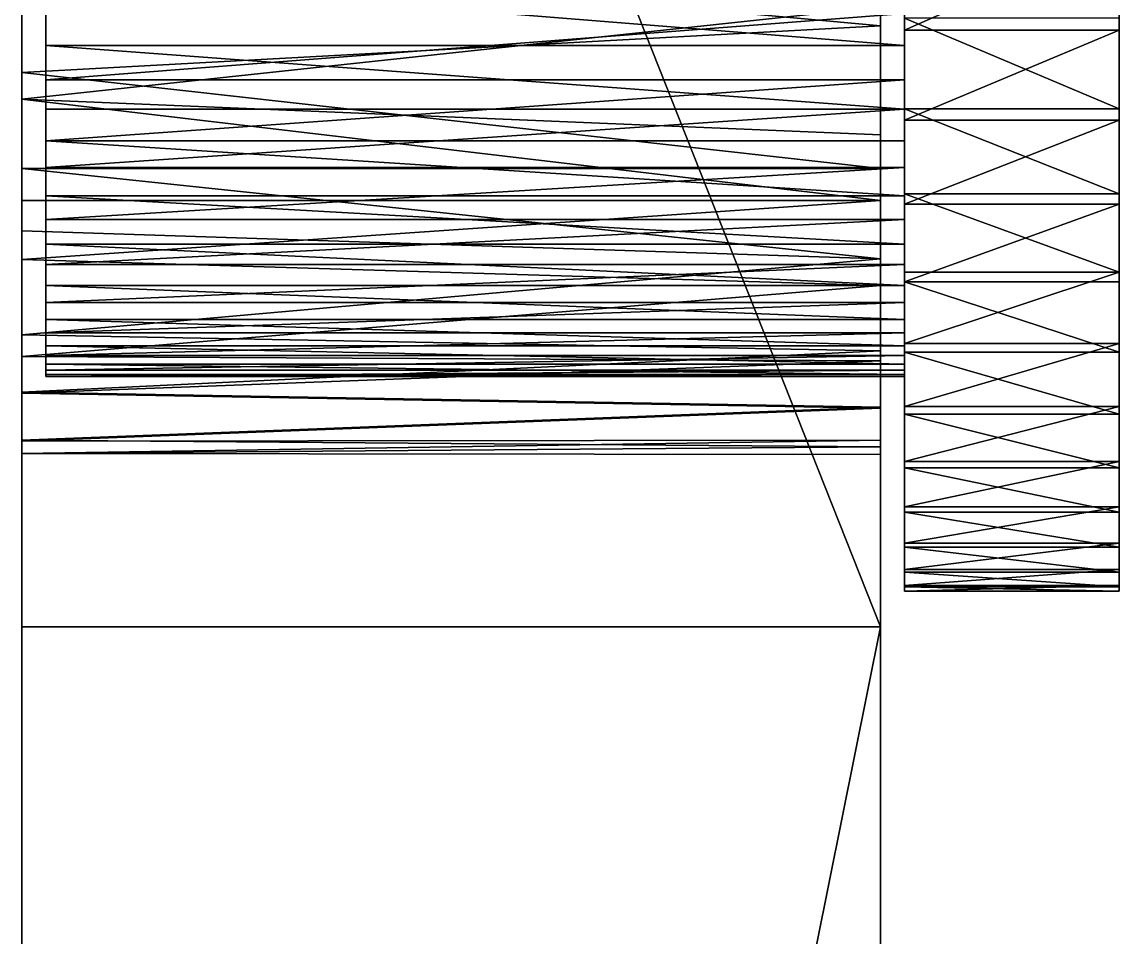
# Model space of a CAD drawing. Header units: inches. Extents: x 62 to 1153, y 3 to 780.
# Drawn here: x 66.66 to 71.77, y 21.62 to 25.88 of the extents above; entities that cross this region are included whole.
import ezdxf

# ---------------------------------------------------------------- set-up
doc = ezdxf.new("R2010")
doc.units = ezdxf.units.IN
doc.header["$MEASUREMENT"] = 0
doc.layers.add('Axel_Cap', color=5, linetype='Continuous')
doc.layers.add('Base', color=3, linetype='Continuous')

msp = doc.modelspace()

# ---------------------------------------------------------------- linework, layer by layer
at = {"layer": 'Axel_Cap'}
for points in [[(70.7745, 25.8438, -22.1781), (70.7745, 25.9207, -21.0505), (70.7745, 26.2861, -22.3907)], [(70.7745, 25.8438, -22.1781), (71.7745, 26.2861, -22.3907), (71.7745, 25.8438, -22.1781)], [(71.7745, 26.2861, -22.3907), (70.7745, 25.8438, -22.1781), (70.7745, 26.2861, -22.3907)], [(71.7745, 26.0789, -19.9336), (71.7745, 25.8438, -22.1781), (71.7745, 26.2861, -22.3907)], [(66.7745, 25.9207, -21.0505), (66.7745, 25.7727, -14.6265), (66.7745, 26.094, -14.401)], [(66.7745, 26.094, -14.401), (70.7745, 25.7727, -14.6265), (70.7745, 26.094, -14.401)], [(70.7745, 25.7727, -14.6265), (66.7745, 26.094, -14.401), (66.7745, 25.7727, -14.6265)], [(70.7745, 25.7727, -14.6265), (70.7745, 25.9, -13.3591), (70.7745, 26.094, -14.401)], [(71.7745, 25.9, -13.3591), (71.7745, 25.8438, -22.1781), (71.7745, 26.0789, -19.9336)], [(66.7745, 25.6116, -20.8085), (70.7745, 25.9207, -21.0505), (70.7745, 25.6116, -20.8085)], [(70.7745, 25.9207, -21.0505), (66.7745, 25.6116, -20.8085), (66.7745, 25.9207, -21.0505)], [(66.7745, 25.6116, -20.8085), (66.7745, 25.7727, -14.6265), (66.7745, 25.9207, -21.0505)], [(70.7745, 25.8438, -22.1781), (70.7745, 25.6116, -20.8085), (70.7745, 25.9207, -21.0505)], [(70.7745, 25.9, -13.3591), (71.7745, 25.4776, -13.6086), (71.7745, 25.9, -13.3591)], [(71.7745, 25.4776, -13.6086), (70.7745, 25.9, -13.3591), (70.7745, 25.4776, -13.6086)], [(70.7745, 25.7727, -14.6265), (70.7745, 25.4776, -13.6086), (70.7745, 25.9, -13.3591)], [(71.7745, 25.4776, -13.6086), (71.7745, 25.8438, -22.1781), (71.7745, 25.9, -13.3591)], [(70.7745, 25.4246, -21.9232), (70.7745, 25.6116, -20.8085), (70.7745, 25.8438, -22.1781)], [(70.7745, 25.4246, -21.9232), (71.7745, 25.8438, -22.1781), (71.7745, 25.4246, -21.9232)], [(71.7745, 25.8438, -22.1781), (70.7745, 25.4246, -21.9232), (70.7745, 25.8438, -22.1781)], [(71.7745, 25.4776, -13.6086), (71.7745, 25.4246, -21.9232), (71.7745, 25.8438, -22.1781)], [(66.7745, 25.6116, -20.8085), (66.7745, 25.4751, -14.8825), (66.7745, 25.7727, -14.6265)], [(66.7745, 25.7727, -14.6265), (70.7745, 25.4751, -14.8825), (70.7745, 25.7727, -14.6265)], [(70.7745, 25.4751, -14.8825), (66.7745, 25.7727, -14.6265), (66.7745, 25.4751, -14.8825)], [(70.7745, 25.4751, -14.8825), (70.7745, 25.4776, -13.6086), (70.7745, 25.7727, -14.6265)], [(66.7745, 25.3277, -20.5374), (70.7745, 25.6116, -20.8085), (70.7745, 25.3277, -20.5374)], [(70.7745, 25.6116, -20.8085), (66.7745, 25.3277, -20.5374), (66.7745, 25.6116, -20.8085)], [(66.7745, 25.3277, -20.5374), (66.7745, 25.4751, -14.8825), (66.7745, 25.6116, -20.8085)], [(70.7745, 25.4246, -21.9232), (70.7745, 25.3277, -20.5374), (70.7745, 25.6116, -20.8085)], [(66.7745, 25.204, -15.1663), (70.7745, 25.4751, -14.8825), (66.7745, 25.4751, -14.8825)], [(70.7745, 25.4751, -14.8825), (66.7745, 25.204, -15.1663), (70.7745, 25.204, -15.1663)], [(66.7745, 25.3277, -20.5374), (66.7745, 25.204, -15.1663), (66.7745, 25.4751, -14.8825)], [(70.7745, 25.4776, -13.6086), (71.7745, 25.0816, -13.8984), (71.7745, 25.4776, -13.6086)], [(71.7745, 25.0816, -13.8984), (70.7745, 25.4776, -13.6086), (70.7745, 25.0816, -13.8984)], [(70.7745, 25.204, -15.1663), (70.7745, 25.0816, -13.8984), (70.7745, 25.4776, -13.6086)], [(70.7745, 25.204, -15.1663), (70.7745, 25.4776, -13.6086), (70.7745, 25.4751, -14.8825)], [(71.7745, 25.0816, -13.8984), (71.7745, 25.4246, -21.9232), (71.7745, 25.4776, -13.6086)], [(70.7745, 25.0324, -21.6284), (70.7745, 25.0718, -20.2398), (70.7745, 25.4246, -21.9232)], [(70.7745, 25.4246, -21.9232), (70.7745, 25.0718, -20.2398), (70.7745, 25.3277, -20.5374)], [(70.7745, 25.0324, -21.6284), (71.7745, 25.4246, -21.9232), (71.7745, 25.0324, -21.6284)], [(71.7745, 25.4246, -21.9232), (70.7745, 25.0324, -21.6284), (70.7745, 25.4246, -21.9232)], [(71.7745, 25.0816, -13.8984), (71.7745, 25.0324, -21.6284), (71.7745, 25.4246, -21.9232)], [(66.7745, 25.3277, -20.5374), (70.7745, 25.0718, -20.2398), (66.7745, 25.0718, -20.2398)], [(70.7745, 25.0718, -20.2398), (66.7745, 25.3277, -20.5374), (70.7745, 25.3277, -20.5374)], [(66.7745, 25.0718, -20.2398), (66.7745, 25.204, -15.1663), (66.7745, 25.3277, -20.5374)], [(66.7745, 24.962, -15.4754), (70.7745, 25.204, -15.1663), (66.7745, 25.204, -15.1663)], [(70.7745, 25.204, -15.1663), (66.7745, 24.962, -15.4754), (70.7745, 24.962, -15.4754)], [(66.7745, 25.0718, -20.2398), (66.7745, 24.962, -15.4754), (66.7745, 25.204, -15.1663)], [(70.7745, 24.962, -15.4754), (70.7745, 25.0816, -13.8984), (70.7745, 25.204, -15.1663)], [(66.7745, 25.0718, -20.2398), (70.7745, 24.8462, -19.9185), (66.7745, 24.8462, -19.9185)], [(70.7745, 24.8462, -19.9185), (66.7745, 25.0718, -20.2398), (70.7745, 25.0718, -20.2398)], [(66.7745, 24.8462, -19.9185), (66.7745, 24.962, -15.4754), (66.7745, 25.0718, -20.2398)], [(70.7745, 25.0816, -13.8984), (71.7745, 24.7159, -14.2256), (71.7745, 25.0816, -13.8984)], [(71.7745, 24.7159, -14.2256), (70.7745, 25.0816, -13.8984), (70.7745, 24.7159, -14.2256)], [(70.7745, 24.7515, -15.8068), (70.7745, 24.7159, -14.2256), (70.7745, 25.0816, -13.8984)], [(70.7745, 24.7515, -15.8068), (70.7745, 25.0816, -13.8984), (70.7745, 24.962, -15.4754)], [(70.7745, 25.0324, -21.6284), (70.7745, 24.8462, -19.9185), (70.7745, 25.0718, -20.2398)], [(71.7745, 24.7159, -14.2256), (71.7745, 25.0324, -21.6284), (71.7745, 25.0816, -13.8984)], [(70.7745, 24.6709, -21.2965), (70.7745, 24.8462, -19.9185), (70.7745, 25.0324, -21.6284)], [(70.7745, 24.6709, -21.2965), (71.7745, 25.0324, -21.6284), (71.7745, 24.6709, -21.2965)], [(71.7745, 25.0324, -21.6284), (70.7745, 24.6709, -21.2965), (70.7745, 25.0324, -21.6284)], [(71.7745, 24.7159, -14.2256), (71.7745, 24.6709, -21.2965), (71.7745, 25.0324, -21.6284)], [(66.7745, 24.8462, -19.9185), (66.7745, 24.7515, -15.8068), (66.7745, 24.962, -15.4754)], [(66.7745, 24.7515, -15.8068), (70.7745, 24.962, -15.4754), (66.7745, 24.962, -15.4754)], [(70.7745, 24.962, -15.4754), (66.7745, 24.7515, -15.8068), (70.7745, 24.7515, -15.8068)], [(66.7745, 24.8462, -19.9185), (70.7745, 24.6533, -19.5766), (66.7745, 24.6533, -19.5766)], [(70.7745, 24.6533, -19.5766), (66.7745, 24.8462, -19.9185), (70.7745, 24.8462, -19.9185)], [(66.7745, 24.6533, -19.5766), (66.7745, 24.7515, -15.8068), (66.7745, 24.8462, -19.9185)], [(70.7745, 24.6709, -21.2965), (70.7745, 24.6533, -19.5766), (70.7745, 24.8462, -19.9185)], [(66.7745, 24.6533, -19.5766), (66.7745, 24.5745, -16.1571), (66.7745, 24.7515, -15.8068)], [(66.7745, 24.5745, -16.1571), (70.7745, 24.7515, -15.8068), (66.7745, 24.7515, -15.8068)], [(70.7745, 24.7515, -15.8068), (66.7745, 24.5745, -16.1571), (70.7745, 24.5745, -16.1571)], [(70.7745, 24.5745, -16.1571), (70.7745, 24.7159, -14.2256), (70.7745, 24.7515, -15.8068)], [(70.7745, 24.3841, -14.5871), (71.7745, 24.7159, -14.2256), (70.7745, 24.7159, -14.2256)], [(71.7745, 24.7159, -14.2256), (70.7745, 24.3841, -14.5871), (71.7745, 24.3841, -14.5871)], [(70.7745, 24.4327, -16.5231), (70.7745, 24.3841, -14.5871), (70.7745, 24.7159, -14.2256)], [(70.7745, 24.4327, -16.5231), (70.7745, 24.7159, -14.2256), (70.7745, 24.5745, -16.1571)], [(71.7745, 24.3841, -14.5871), (71.7745, 24.6709, -21.2965), (71.7745, 24.7159, -14.2256)], [(66.7745, 24.4947, -19.2175), (66.7745, 24.5745, -16.1571), (66.7745, 24.6533, -19.5766)], [(66.7745, 24.6533, -19.5766), (70.7745, 24.4947, -19.2175), (66.7745, 24.4947, -19.2175)], [(70.7745, 24.4947, -19.2175), (66.7745, 24.6533, -19.5766), (70.7745, 24.6533, -19.5766)], [(70.7745, 24.6709, -21.2965), (71.7745, 24.3437, -20.9309), (70.7745, 24.3437, -20.9309)], [(71.7745, 24.3437, -20.9309), (70.7745, 24.6709, -21.2965), (71.7745, 24.6709, -21.2965)], [(70.7745, 24.3437, -20.9309), (70.7745, 24.3722, -18.8446), (70.7745, 24.6709, -21.2965)], [(70.7745, 24.6709, -21.2965), (70.7745, 24.3722, -18.8446), (70.7745, 24.4947, -19.2175)], [(70.7745, 24.6709, -21.2965), (70.7745, 24.4947, -19.2175), (70.7745, 24.6533, -19.5766)], [(71.7745, 24.3841, -14.5871), (71.7745, 24.3437, -20.9309), (71.7745, 24.6709, -21.2965)], [(66.7745, 24.4327, -16.5231), (70.7745, 24.5745, -16.1571), (66.7745, 24.5745, -16.1571)], [(70.7745, 24.5745, -16.1571), (66.7745, 24.4327, -16.5231), (70.7745, 24.4327, -16.5231)], [(66.7745, 24.4947, -19.2175), (66.7745, 24.4327, -16.5231), (66.7745, 24.5745, -16.1571)], [(66.7745, 24.4947, -19.2175), (70.7745, 24.3722, -18.8446), (66.7745, 24.3722, -18.8446)], [(70.7745, 24.3722, -18.8446), (66.7745, 24.4947, -19.2175), (70.7745, 24.4947, -19.2175)], [(66.7745, 24.3722, -18.8446), (66.7745, 24.4327, -16.5231), (66.7745, 24.4947, -19.2175)], [(66.7745, 24.3274, -16.9013), (70.7745, 24.4327, -16.5231), (66.7745, 24.4327, -16.5231)], [(70.7745, 24.4327, -16.5231), (66.7745, 24.3274, -16.9013), (70.7745, 24.3274, -16.9013)], [(66.7745, 24.3722, -18.8446), (66.7745, 24.3274, -16.9013), (66.7745, 24.4327, -16.5231)], [(70.7745, 24.3274, -16.9013), (70.7745, 24.3841, -14.5871), (70.7745, 24.4327, -16.5231)], [(70.7745, 24.0893, -14.9793), (71.7745, 24.3841, -14.5871), (70.7745, 24.3841, -14.5871)], [(71.7745, 24.3841, -14.5871), (70.7745, 24.0893, -14.9793), (71.7745, 24.0893, -14.9793)], [(70.7745, 24.3841, -14.5871), (70.7745, 24.2302, -17.6794), (70.7745, 24.0893, -14.9793)], [(70.7745, 24.2302, -17.6794), (70.7745, 24.3841, -14.5871), (70.7745, 24.2597, -17.288)], [(70.7745, 24.2597, -17.288), (70.7745, 24.3841, -14.5871), (70.7745, 24.3274, -16.9013)], [(71.7745, 24.0893, -14.9793), (71.7745, 24.3437, -20.9309), (71.7745, 24.3841, -14.5871)], [(66.7745, 24.2867, -18.4615), (66.7745, 24.3274, -16.9013), (66.7745, 24.3722, -18.8446)], [(66.7745, 24.3722, -18.8446), (70.7745, 24.2867, -18.4615), (66.7745, 24.2867, -18.4615)], [(70.7745, 24.2867, -18.4615), (66.7745, 24.3722, -18.8446), (70.7745, 24.3722, -18.8446)], [(70.7745, 24.3437, -20.9309), (70.7745, 24.2867, -18.4615), (70.7745, 24.3722, -18.8446)], [(70.7745, 24.3437, -20.9309), (71.7745, 24.0539, -20.5349), (70.7745, 24.0539, -20.5349)], [(71.7745, 24.0539, -20.5349), (70.7745, 24.3437, -20.9309), (71.7745, 24.3437, -20.9309)], [(70.7745, 24.0539, -20.5349), (70.7745, 24.0893, -14.9793), (70.7745, 24.3437, -20.9309)], [(70.7745, 24.3437, -20.9309), (70.7745, 24.0893, -14.9793), (70.7745, 24.2393, -18.0718)], [(70.7745, 24.3437, -20.9309), (70.7745, 24.2393, -18.0718), (70.7745, 24.2867, -18.4615)], [(71.7745, 24.0893, -14.9793), (71.7745, 24.0539, -20.5349), (71.7745, 24.3437, -20.9309)], [(66.7745, 24.2597, -17.288), (70.7745, 24.3274, -16.9013), (66.7745, 24.3274, -16.9013)], [(70.7745, 24.3274, -16.9013), (66.7745, 24.2597, -17.288), (70.7745, 24.2597, -17.288)], [(66.7745, 24.2867, -18.4615), (66.7745, 24.2597, -17.288), (66.7745, 24.3274, -16.9013)], [(66.7745, 24.2867, -18.4615), (70.7745, 24.2393, -18.0718), (66.7745, 24.2393, -18.0718)], [(70.7745, 24.2393, -18.0718), (66.7745, 24.2867, -18.4615), (70.7745, 24.2867, -18.4615)], [(66.7745, 24.2393, -18.0718), (66.7745, 24.2597, -17.288), (66.7745, 24.2867, -18.4615)], [(66.7745, 24.2302, -17.6794), (70.7745, 24.2597, -17.288), (66.7745, 24.2597, -17.288)], [(70.7745, 24.2597, -17.288), (66.7745, 24.2302, -17.6794), (70.7745, 24.2302, -17.6794)], [(66.7745, 24.2597, -17.288), (66.7745, 24.2393, -18.0718), (66.7745, 24.2302, -17.6794)], [(66.7745, 24.2393, -18.0718), (70.7745, 24.2302, -17.6794), (66.7745, 24.2302, -17.6794)], [(70.7745, 24.2302, -17.6794), (66.7745, 24.2393, -18.0718), (70.7745, 24.2393, -18.0718)], [(70.7745, 24.2393, -18.0718), (70.7745, 24.0893, -14.9793), (70.7745, 24.2302, -17.6794)], [(70.7745, 23.8344, -15.3986), (71.7745, 24.0893, -14.9793), (70.7745, 24.0893, -14.9793)], [(71.7745, 24.0893, -14.9793), (70.7745, 23.8344, -15.3986), (71.7745, 23.8344, -15.3986)], [(70.7745, 24.0539, -20.5349), (70.7745, 23.8344, -15.3986), (70.7745, 24.0893, -14.9793)], [(71.7745, 23.8344, -15.3986), (71.7745, 24.0539, -20.5349), (71.7745, 24.0893, -14.9793)], [(70.7745, 24.0539, -20.5349), (71.7745, 23.8043, -20.1124), (70.7745, 23.8043, -20.1124)], [(71.7745, 23.8043, -20.1124), (70.7745, 24.0539, -20.5349), (71.7745, 24.0539, -20.5349)], [(70.7745, 23.8043, -20.1124), (70.7745, 23.8344, -15.3986), (70.7745, 24.0539, -20.5349)], [(71.7745, 23.8344, -15.3986), (71.7745, 23.8043, -20.1124), (71.7745, 24.0539, -20.5349)], [(70.7745, 23.6218, -15.8408), (71.7745, 23.8344, -15.3986), (70.7745, 23.8344, -15.3986)], [(71.7745, 23.8344, -15.3986), (70.7745, 23.6218, -15.8408), (71.7745, 23.6218, -15.8408)], [(70.7745, 23.8043, -20.1124), (70.7745, 23.6218, -15.8408), (70.7745, 23.8344, -15.3986)], [(71.7745, 23.6218, -15.8408), (71.7745, 23.8043, -20.1124), (71.7745, 23.8344, -15.3986)], [(70.7745, 23.8043, -20.1124), (71.7745, 23.5974, -19.6676), (70.7745, 23.5974, -19.6676)], [(71.7745, 23.5974, -19.6676), (70.7745, 23.8043, -20.1124), (71.7745, 23.8043, -20.1124)], [(70.7745, 23.5974, -19.6676), (70.7745, 23.6218, -15.8408), (70.7745, 23.8043, -20.1124)], [(71.7745, 23.6218, -15.8408), (71.7745, 23.5974, -19.6676), (71.7745, 23.8043, -20.1124)], [(70.7745, 23.4535, -16.3017), (71.7745, 23.6218, -15.8408), (70.7745, 23.6218, -15.8408)], [(71.7745, 23.6218, -15.8408), (70.7745, 23.4535, -16.3017), (71.7745, 23.4535, -16.3017)], [(70.7745, 23.5974, -19.6676), (70.7745, 23.4535, -16.3017), (70.7745, 23.6218, -15.8408)], [(71.7745, 23.4535, -16.3017), (71.7745, 23.5974, -19.6676), (71.7745, 23.6218, -15.8408)], [(70.7745, 23.5974, -19.6676), (71.7745, 23.435, -19.2045), (70.7745, 23.435, -19.2045)], [(71.7745, 23.435, -19.2045), (70.7745, 23.5974, -19.6676), (71.7745, 23.5974, -19.6676)], [(70.7745, 23.435, -19.2045), (70.7745, 23.4535, -16.3017), (70.7745, 23.5974, -19.6676)], [(71.7745, 23.4535, -16.3017), (71.7745, 23.435, -19.2045), (71.7745, 23.5974, -19.6676)], [(70.7745, 23.3313, -16.7769), (71.7745, 23.4535, -16.3017), (70.7745, 23.4535, -16.3017)], [(71.7745, 23.4535, -16.3017), (70.7745, 23.3313, -16.7769), (71.7745, 23.3313, -16.7769)], [(70.7745, 23.435, -19.2045), (70.7745, 23.3313, -16.7769), (70.7745, 23.4535, -16.3017)], [(70.7745, 23.435, -19.2045), (71.7745, 23.3188, -18.7278), (70.7745, 23.3188, -18.7278)], [(71.7745, 23.3188, -18.7278), (70.7745, 23.435, -19.2045), (71.7745, 23.435, -19.2045)], [(70.7745, 23.3188, -18.7278), (70.7745, 23.3313, -16.7769), (70.7745, 23.435, -19.2045)], [(71.7745, 23.3313, -16.7769), (71.7745, 23.435, -19.2045), (71.7745, 23.4535, -16.3017)], [(71.7745, 23.3313, -16.7769), (71.7745, 23.3188, -18.7278), (71.7745, 23.435, -19.2045)], [(70.7745, 23.2562, -17.2618), (71.7745, 23.3313, -16.7769), (70.7745, 23.3313, -16.7769)], [(71.7745, 23.3313, -16.7769), (70.7745, 23.2562, -17.2618), (71.7745, 23.2562, -17.2618)], [(70.7745, 23.3188, -18.7278), (70.7745, 23.2562, -17.2618), (70.7745, 23.3313, -16.7769)], [(70.7745, 23.3188, -18.7278), (71.7745, 23.2499, -18.242), (70.7745, 23.2499, -18.242)], [(71.7745, 23.2499, -18.242), (70.7745, 23.3188, -18.7278), (71.7745, 23.3188, -18.7278)], [(70.7745, 23.2499, -18.242), (70.7745, 23.2562, -17.2618), (70.7745, 23.3188, -18.7278)], [(71.7745, 23.2562, -17.2618), (71.7745, 23.3188, -18.7278), (71.7745, 23.3313, -16.7769)], [(71.7745, 23.2562, -17.2618), (71.7745, 23.2499, -18.242), (71.7745, 23.3188, -18.7278)], [(70.7745, 23.229, -17.7518), (71.7745, 23.2562, -17.2618), (70.7745, 23.2562, -17.2618)], [(71.7745, 23.2562, -17.2618), (70.7745, 23.229, -17.7518), (71.7745, 23.229, -17.7518)], [(70.7745, 23.2562, -17.2618), (70.7745, 23.2499, -18.242), (70.7745, 23.229, -17.7518)], [(70.7745, 23.2499, -18.242), (71.7745, 23.229, -17.7518), (70.7745, 23.229, -17.7518)], [(71.7745, 23.229, -17.7518), (70.7745, 23.2499, -18.242), (71.7745, 23.2499, -18.242)], [(71.7745, 23.2499, -18.242), (71.7745, 23.2562, -17.2618), (71.7745, 23.229, -17.7518)]]:
    msp.add_3dface(points, dxfattribs=at)
at = {"layer": 'Base'}
for points in [[(66.663, 3.1635, -48), (66.663, 28.1635, -22.036), (66.663, 53.1635, -48)], [(66.663, 33.1635, -4.1), (66.663, 27.6375, -13.485), (66.663, 23.0635, -4.1)], [(70.663, 33.1635, -4.1), (66.663, 33.1635, -4.1), (70.663, 23.0635, -4.1)], [(66.663, 23.0635, -4.1), (70.663, 23.0635, -4.1), (66.663, 33.1635, -4.1)], [(70.663, 33.1635, -4.1), (70.663, 23.0635, -4.1), (70.663, 28.2685, -13.454)], [(70.663, 27.6375, -13.49), (70.663, 28.2685, -13.454), (70.663, 23.0635, -4.1)], [(66.663, 3.1635, -48), (66.663, 27.0185, -21.89), (66.663, 28.1635, -22.036)], [(70.663, 27.7935, -44), (70.663, 26.6165, -21.762), (70.663, 3.1635, -44)], [(66.663, 27.6375, -13.485), (66.663, 26.8155, -13.67), (66.663, 23.0635, -4.1)], [(70.663, 26.7145, -13.703), (70.663, 27.6375, -13.49), (70.663, 23.0635, -4.1)], [(66.663, 26.2335, -21.587), (66.663, 27.0185, -21.89), (66.663, 3.1635, -48)], [(66.663, 26.8155, -13.67), (66.663, 26.0445, -14.011), (66.663, 23.0635, -4.1)], [(70.663, 26.7145, -13.703), (70.663, 23.0635, -4.1), (70.663, 25.9525, -14.063)], [(66.663, 26.2335, -21.587), (70.663, 25.8635, -21.383), (70.663, 26.6165, -21.762)], [(70.663, 25.8635, -21.383), (70.663, 3.1635, -44), (70.663, 26.6165, -21.762)], [(66.663, 26.2335, -21.587), (66.663, 3.1635, -48), (66.663, 25.6465, -21.234)], [(70.663, 25.8635, -21.383), (66.663, 26.2335, -21.587), (66.663, 25.6465, -21.234)], [(66.663, 26.0445, -14.011), (66.663, 25.5215, -14.367), (66.663, 23.0635, -4.1)], [(66.663, 25.5215, -14.367), (66.663, 26.0445, -14.011), (70.663, 25.9525, -14.063)], [(70.663, 25.9525, -14.063), (70.663, 25.3555, -14.497), (66.663, 25.5215, -14.367)], [(70.663, 25.9525, -14.063), (70.663, 23.0635, -4.1), (70.663, 25.3555, -14.497)], [(70.663, 25.8635, -21.383), (66.663, 25.6465, -21.234), (70.663, 25.1995, -20.865)], [(70.663, 25.1995, -20.865), (70.663, 3.1635, -44), (70.663, 25.8635, -21.383)], [(66.663, 25.6465, -21.234), (66.663, 3.1635, -48), (66.663, 25.1995, -20.865)], [(70.663, 25.1995, -20.865), (66.663, 25.6465, -21.234), (66.663, 25.1995, -20.865)], [(66.663, 25.5215, -14.367), (66.663, 25.0505, -14.787), (66.663, 3.1635)], [(66.663, 3.1635), (66.663, 23.0635, -4.1), (66.663, 25.5215, -14.367)], [(66.663, 25.5215, -14.367), (70.663, 25.0505, -14.787), (66.663, 25.0505, -14.787)], [(66.663, 25.5215, -14.367), (70.663, 25.3555, -14.497), (70.663, 25.0505, -14.787)], [(70.663, 25.3555, -14.497), (70.663, 3.1635), (70.663, 25.0505, -14.787)], [(70.663, 3.1635), (70.663, 25.3555, -14.497), (70.663, 23.0635, -4.1)], [(66.663, 25.1995, -20.865), (66.663, 3.1635, -48), (66.663, 24.9085, -20.559)], [(66.663, 25.1995, -20.865), (70.663, 24.7785, -20.393), (70.663, 25.1995, -20.865)], [(70.663, 24.7785, -20.393), (66.663, 25.1995, -20.865), (66.663, 24.9085, -20.559)], [(70.663, 24.7785, -20.393), (70.663, 3.1635, -44), (70.663, 25.1995, -20.865)], [(66.663, 24.7745, -15.107), (66.663, 3.1635), (66.663, 25.0505, -14.787)], [(70.663, 25.0505, -14.787), (66.663, 24.7745, -15.107), (66.663, 25.0505, -14.787)], [(66.663, 24.7745, -15.107), (70.663, 25.0505, -14.787), (70.663, 24.6535, -15.279)], [(70.663, 25.0505, -14.787), (70.663, 3.1635), (70.663, 24.6535, -15.279)], [(66.663, 24.9085, -20.559), (66.663, 3.1635, -48), (66.663, 24.4235, -19.87)], [(66.663, 24.9085, -20.559), (66.663, 24.4235, -19.87), (70.663, 24.7785, -20.393)], [(70.663, 24.3495, -19.73), (70.663, 24.7785, -20.393), (66.663, 24.4235, -19.87)], [(66.663, 24.3235, -15.819), (66.663, 3.1635), (66.663, 24.7745, -15.107)], [(66.663, 24.3235, -15.819), (66.663, 24.7745, -15.107), (70.663, 24.6535, -15.279)], [(70.663, 24.3495, -19.73), (70.663, 3.1635, -44), (70.663, 24.7785, -20.393)], [(70.663, 24.3025, -15.867), (66.663, 24.3235, -15.819), (70.663, 24.6535, -15.279)], [(70.663, 24.3025, -15.867), (70.663, 24.6535, -15.279), (70.663, 3.1635)], [(66.663, 24.4235, -19.87), (66.663, 3.1635, -48), (66.663, 24.1575, -19.297)], [(66.663, 24.1575, -19.297), (70.663, 24.3495, -19.73), (66.663, 24.4235, -19.87)], [(66.663, 24.1575, -19.297), (70.663, 24.0865, -19.098), (70.663, 24.3495, -19.73)], [(70.663, 24.0865, -19.098), (70.663, 3.1635, -44), (70.663, 24.3495, -19.73)], [(66.663, 24.1525, -16.205), (66.663, 3.1635), (66.663, 24.3235, -15.819)], [(70.663, 24.3025, -15.867), (66.663, 24.1525, -16.205), (66.663, 24.3235, -15.819)], [(70.663, 24.3025, -15.867), (70.663, 24.0815, -16.403), (66.663, 24.1525, -16.205)], [(70.663, 24.0815, -16.403), (70.663, 24.3025, -15.867), (70.663, 3.1635)], [(66.663, 24.1575, -19.297), (66.663, 3.1635, -48), (66.663, 23.9335, -18.486)], [(70.663, 24.0865, -19.098), (66.663, 24.1575, -19.297), (66.663, 23.9335, -18.486)], [(66.663, 23.9285, -17.017), (66.663, 3.1635), (66.663, 24.1525, -16.205)], [(70.663, 24.0815, -16.403), (66.663, 23.9285, -17.017), (66.663, 24.1525, -16.205)], [(70.663, 23.9025, -18.277), (70.663, 24.0865, -19.098), (66.663, 23.9335, -18.486)], [(70.663, 23.9335, -17.018), (66.663, 23.9285, -17.017), (70.663, 24.0815, -16.403)], [(70.663, 24.0865, -19.098), (70.663, 23.9025, -18.277), (70.663, 3.1635, -44)], [(70.663, 24.0815, -16.403), (70.663, 3.1635), (70.663, 23.9335, -17.018)], [(66.663, 23.9335, -18.486), (66.663, 3.1635), (66.663, 23.8715, -17.646)], [(66.663, 3.1635), (66.663, 23.9335, -18.486), (66.663, 3.1635, -48)], [(70.663, 23.9335, -17.018), (66.663, 23.8715, -17.646), (66.663, 23.9285, -17.017)], [(70.663, 23.9335, -17.018), (70.663, 23.8665, -17.646), (66.663, 23.8715, -17.646)], [(66.663, 23.8715, -17.646), (70.663, 23.9025, -18.277), (66.663, 23.9335, -18.486)], [(66.663, 23.8715, -17.646), (66.663, 3.1635), (66.663, 23.9285, -17.017)], [(70.663, 23.8665, -17.646), (70.663, 23.9335, -17.018), (70.663, 3.1635)], [(66.663, 23.8715, -17.646), (70.663, 23.8665, -17.646), (70.663, 23.9025, -18.277)], [(70.663, 23.8665, -17.646), (70.663, 3.1635), (70.663, 23.9025, -18.277)], [(70.663, 3.1635), (70.663, 3.1635, -44), (70.663, 23.9025, -18.277)], [(66.663, 23.0635), (66.663, 23.0635, -4.1), (66.663, 3.1635)], [(66.663, 3.1635), (70.663, 3.1635), (70.663, 23.0635)], [(66.663, 3.1635), (70.663, 23.0635), (66.663, 23.0635)], [(66.663, 23.0635, -4.1), (66.663, 23.0635), (70.663, 23.0635)], [(66.663, 23.0635, -4.1), (70.663, 23.0635), (70.663, 23.0635, -4.1)], [(70.663, 3.1635), (70.663, 23.0635, -4.1), (70.663, 23.0635)]]:
    msp.add_3dface(points, dxfattribs=at)

doc.saveas('drawing.dxf')
